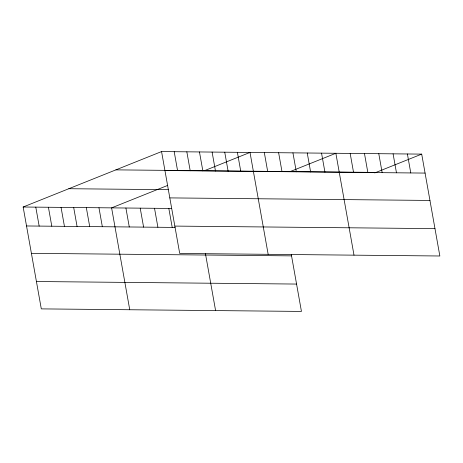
<?xml version="1.0" encoding="UTF-8"?>
<svg xmlns="http://www.w3.org/2000/svg" width="463" height="463" viewBox="0 0 463 463"><rect width="100%" height="100%" fill="white"/><g stroke="black" fill="none" stroke-linecap="round" stroke-linejoin="round"><path stroke-width="0.69" d="M291.302 254.505L301.442 311.425L41.3 308.885L23.15 207.007L161.558 151.575L421.7 154.115L439.85 255.993L179.708 253.452L161.558 151.575M167.733 185.391L111.6 207.87L129.744 309.747M204.333 170.731L250.008 152.437L268.158 254.314M290.179 171.57L335.854 153.276L354.004 255.154M374.723 172.93L421.7 154.115M115.883 169.869L376.025 172.41M164.938 170.534L425.08 173.081M68.825 188.713L168.723 189.691M169.811 197.898L429.953 200.438M23.15 207.007L171.692 208.46M174.835 226.089L434.977 228.629M26.53 225.967L175.066 227.42M31.403 253.33L291.545 255.871M36.421 281.521L296.563 284.062M407.394 153.976L410.774 172.936M393.087 153.838L396.467 172.797M378.78 153.699L382.16 172.658M364.474 153.56L367.848 172.52M350.167 153.415L353.541 172.381M321.548 153.137L324.928 172.103M307.241 152.998L310.621 171.958M292.934 152.859L296.308 171.819M278.628 152.721L282.002 171.68M264.315 152.582L267.695 171.541M237.374 152.315L240.754 171.275M224.74 152.194L228.114 171.154M212.1 152.067L215.48 171.032M199.466 151.945L202.846 170.905M205.45 253.666L215.59 310.586M186.832 151.823L190.212 170.783M174.198 151.696L177.572 170.662M168.827 208.431L172.207 227.391M154.52 208.292L157.9 227.252M140.214 208.153L143.594 227.113M125.907 208.014L129.281 226.974M98.96 207.748L102.34 226.708M86.326 207.627L89.706 226.586M73.692 207.499L77.072 226.465M61.058 207.378L64.432 226.338M48.418 207.256L51.798 226.216M35.784 207.129L39.164 226.094"/></g></svg>
